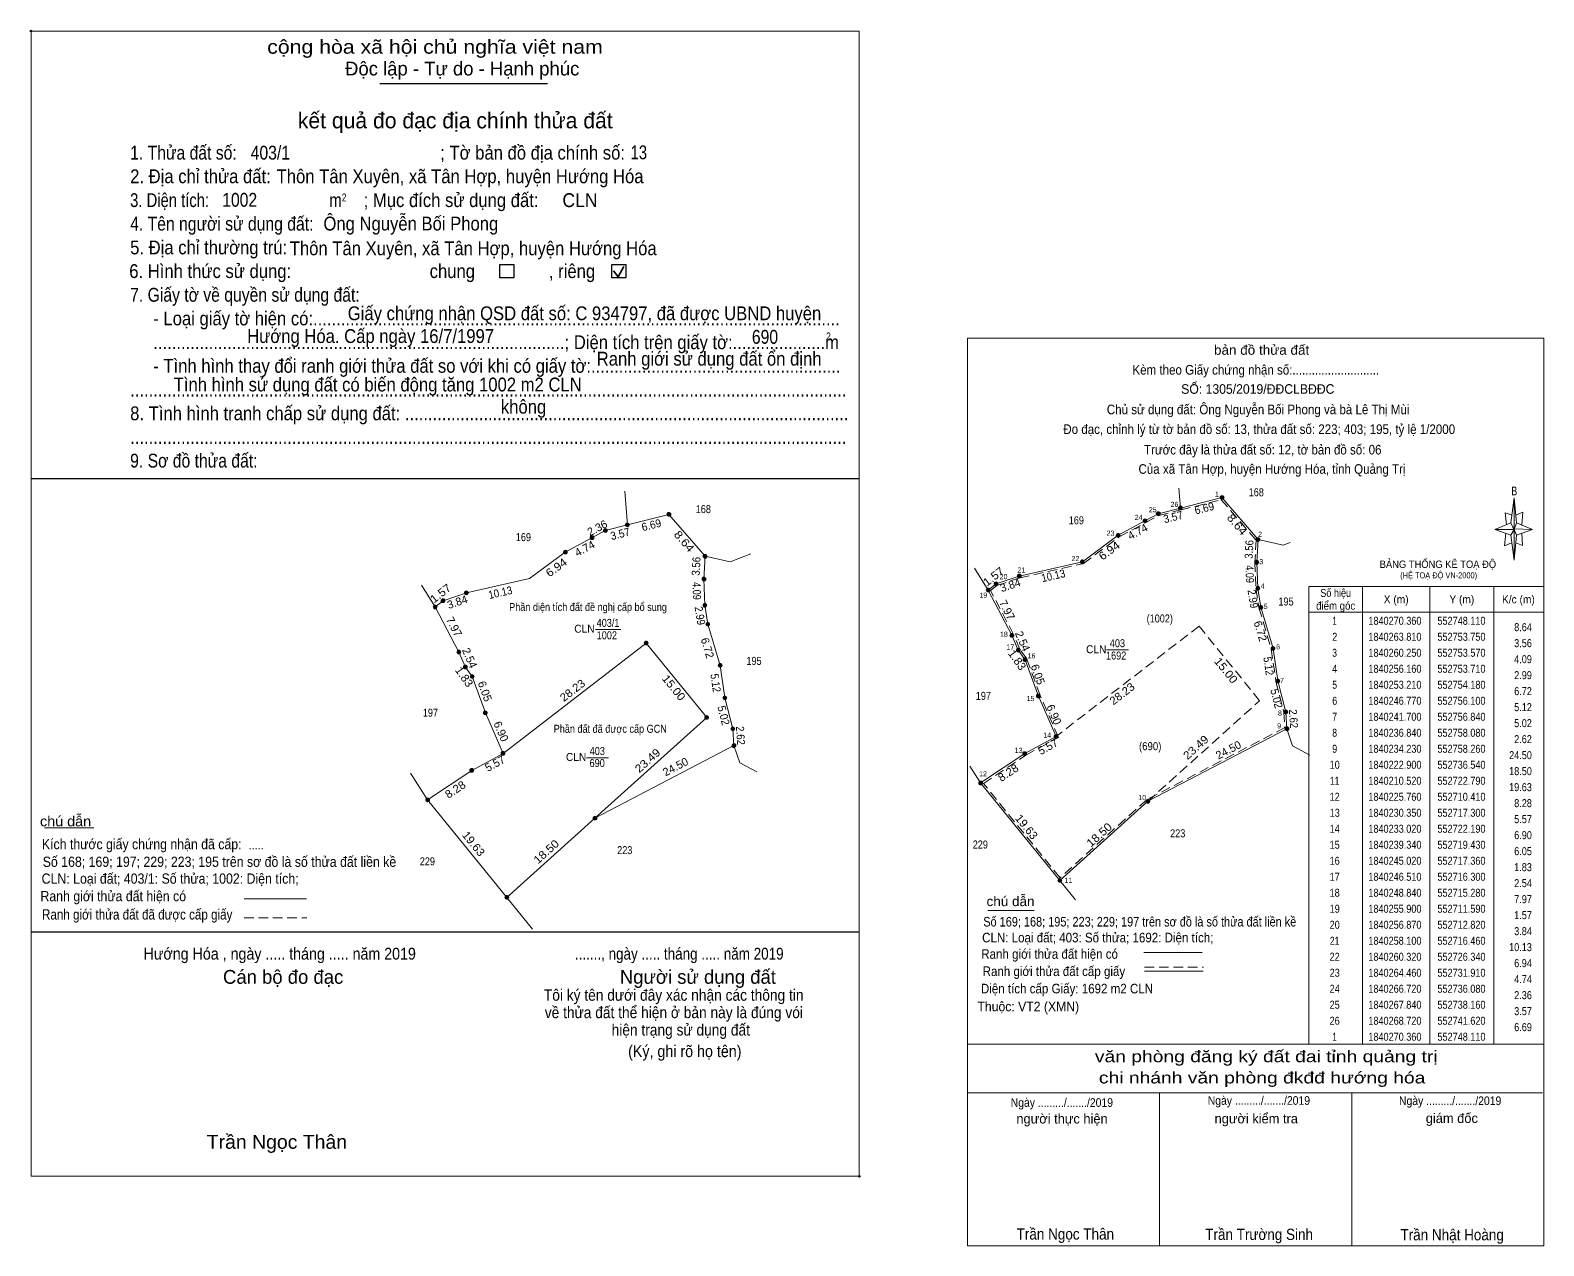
# Model space of a CAD drawing. Header units: metres. Extents: x 536594 to 552954, y 1836182 to 1840810.
# Drawn here: x 552416.1 to 552652.5, y 1840167.5 to 1840357.4 of the extents above; entities that cross this region are included whole.
import ezdxf
from ezdxf.enums import TextEntityAlignment as Align

# ---------------------------------------------------------------- set-up
doc = ezdxf.new("R2010")
doc.units = ezdxf.units.M
doc.header["$LTSCALE"] = 0.5
doc.header["$PDMODE"] = 32
doc.header["$PDSIZE"] = 0.25
doc.linetypes.add('MEDIUM_DASHED', pattern=[4.5, 3, -1.5])
for name, color, linetype, lineweight in [('1', 7, 'Continuous', 13), ('10', 7, 'Continuous', 13), ('17', 7, 'Continuous', 13), ('2', 7, 'Continuous', 25), ('22', 7, 'Continuous', 13), ('32', 7, 'Continuous', 13), ('5', 7, 'Continuous', 13), ('6', 7, 'Continuous', 13), ('63', 7, 'Continuous', 13)]:
    doc.layers.add(name, color=color, linetype=linetype, lineweight=lineweight)

msp = doc.modelspace()

# ---------------------------------------------------------------- hatches: boundary and pattern name
at = {"layer": '22'}
for points in [[(552596.04, 1840282.78, 1), (552595.44, 1840282.78, 1)], [(552602.53, 1840284.42, 1), (552601.93, 1840284.42, 1)], [(552590.5, 1840280.78, 1), (552589.9, 1840280.78, 1)], [(552592.58, 1840281.9, 1), (552591.98, 1840281.9, 1)], [(552586.33, 1840278.52, 1), (552585.73, 1840278.52, 1)], [(552608.17, 1840277.87, 1), (552607.57, 1840277.87, 1)], [(552607.99, 1840274.31, 1), (552607.39, 1840274.31, 1)], [(552567.24, 1840270.93, 1), (552566.64, 1840270.93, 1)], [(552570.88, 1840272.16, 1), (552570.28, 1840272.16, 1)], [(552566.01, 1840269.96, 1), (552565.41, 1840269.96, 1)], [(552608.13, 1840270.22, 1), (552607.53, 1840270.22, 1)], [(552608.6, 1840267.27, 1), (552608, 1840267.27, 1)], [(552569.7, 1840262.9, 1), (552569.1, 1840262.9, 1)], [(552570.72, 1840260.57, 1), (552570.12, 1840260.57, 1)], [(552571.78, 1840259.08, 1), (552571.18, 1840259.08, 1)], [(552610.52, 1840260.83, 1), (552609.92, 1840260.83, 1)], [(552611.26, 1840255.76, 1), (552610.66, 1840255.76, 1)], [(552573.85, 1840253.4, 1), (552573.25, 1840253.4, 1)], [(552612.5, 1840250.9, 1), (552611.9, 1840250.9, 1)], [(552576.61, 1840247.08, 1), (552576.01, 1840247.08, 1)], [(552612.68, 1840248.29, 1), (552612.08, 1840248.29, 1)], [(552571.72, 1840244.41, 1), (552571.12, 1840244.41, 1)], [(552564.83, 1840239.82, 1), (552564.23, 1840239.82, 1)], [(552590.96, 1840236.96, 1), (552590.36, 1840236.96, 1)], [(552577.21, 1840224.58, 1), (552576.61, 1840224.58, 1)]]:
    msp.add_hatch(color=256, dxfattribs=at).paths.add_polyline_path(points)
at = {"layer": '63'}
for points in [[(552509.66, 1840280.15, 1), (552509.06, 1840280.15, 1)], [(552516.15, 1840281.79, 1), (552515.55, 1840281.79, 1)], [(552504.12, 1840278.15, 1), (552503.52, 1840278.15, 1)], [(552506.2, 1840279.27, 1), (552505.6, 1840279.27, 1)], [(552499.95, 1840275.89, 1), (552499.35, 1840275.89, 1)], [(552521.79, 1840275.24, 1), (552521.19, 1840275.24, 1)], [(552580.76, 1840274.38, 1), (552580.16, 1840274.38, 1)], [(552521.61, 1840271.68, 1), (552521.01, 1840271.68, 1)], [(552480.86, 1840268.3, 1), (552480.26, 1840268.3, 1)], [(552484.5, 1840269.53, 1), (552483.9, 1840269.53, 1)], [(552479.63, 1840267.33, 1), (552479.03, 1840267.33, 1)], [(552521.75, 1840267.59, 1), (552521.15, 1840267.59, 1)], [(552522.22, 1840264.64, 1), (552521.62, 1840264.64, 1)], [(552512.58, 1840261.69, 1), (552511.98, 1840261.69, 1)], [(552483.32, 1840260.27, 1), (552482.72, 1840260.27, 1)], [(552484.34, 1840257.94, 1), (552483.74, 1840257.94, 1)], [(552485.4, 1840256.45, 1), (552484.8, 1840256.45, 1)], [(552524.14, 1840258.2, 1), (552523.54, 1840258.2, 1)], [(552524.88, 1840253.13, 1), (552524.28, 1840253.13, 1)], [(552487.47, 1840250.77, 1), (552486.87, 1840250.77, 1)], [(552522.04, 1840250.05, 1), (552521.44, 1840250.05, 1)], [(552526.12, 1840248.27, 1), (552525.52, 1840248.27, 1)], [(552490.23, 1840244.45, 1), (552489.63, 1840244.45, 1)], [(552526.3, 1840245.66, 1), (552525.7, 1840245.66, 1)], [(552485.34, 1840241.78, 1), (552484.74, 1840241.78, 1)], [(552478.45, 1840237.19, 1), (552477.85, 1840237.19, 1)], [(552504.58, 1840234.33, 1), (552503.98, 1840234.33, 1)], [(552490.83, 1840221.95, 1), (552490.23, 1840221.95, 1)]]:
    msp.add_hatch(color=256, dxfattribs=at).paths.add_polyline_path(points)

# ---------------------------------------------------------------- linework, layer by layer
at = {"layer": '1', "linetype": 'MEDIUM_DASHED'}
msp.add_lwpolyline([(552602.12, 1840284.08), (552607.56, 1840277.77), (552607.39, 1840274.31), (552607.53, 1840270.19), (552608.01, 1840267.2), (552609.93, 1840260.77), (552610.67, 1840255.7), (552611.9, 1840250.85), (552612.07, 1840248.47), (552590.49, 1840237.21), (552576.94, 1840225.01), (552564.97, 1840239.75), (552571.58, 1840244.15), (552576.69, 1840246.95), (552573.83, 1840253.51), (552571.75, 1840259.22), (552570.68, 1840260.72), (552569.67, 1840263.03), (552566.09, 1840269.88), (552567.09, 1840270.66), (552570.66, 1840271.87), (552580.59, 1840274.1), (552586.19, 1840278.27), (552590.34, 1840280.52), (552592.39, 1840281.62), (552595.81, 1840282.49)], close=True, dxfattribs=at)
at = {"layer": '1'}
for points in [[(552515.85, 1840281.79), (552521.49, 1840275.24), (552521.31, 1840271.68), (552521.45, 1840267.59), (552521.92, 1840264.64), (552523.84, 1840258.2), (552524.58, 1840253.13), (552525.82, 1840248.27), (552526, 1840245.66), (552504.28, 1840234.33), (552521.74, 1840250.05), (552512.28, 1840261.69), (552489.93, 1840244.45), (552487.17, 1840250.77), (552485.1, 1840256.45), (552484.04, 1840257.94), (552483.02, 1840260.27), (552479.33, 1840267.33), (552480.56, 1840268.3), (552484.2, 1840269.53), (552494.08, 1840271.75), (552499.65, 1840275.89), (552503.82, 1840278.15), (552505.9, 1840279.27), (552509.36, 1840280.15)], [(552512.28, 1840261.69), (552521.74, 1840250.05), (552504.28, 1840234.33), (552490.53, 1840221.95), (552478.15, 1840237.19), (552485.04, 1840241.78), (552489.93, 1840244.45)]]:
    msp.add_lwpolyline(points, close=True, dxfattribs=at)
at = {"layer": '10'}
for p, q in [((552508.93, 1840285.44), (552509.36, 1840280.15)), ((552515.85, 1840281.79), (552509.36, 1840280.15)), ((552515.85, 1840281.79), (552521.49, 1840275.24)), ((552505.9, 1840279.27), (552509.36, 1840280.15)), ((552477.19, 1840270.73), (552479.33, 1840267.33)), ((552512.28, 1840261.69), (552521.74, 1840250.05)), ((552483.02, 1840260.27), (552484.04, 1840257.94)), ((552487.17, 1840250.77), (552489.93, 1840244.45)), ((552526.9, 1840242.98), (552529.6, 1840241.56)), ((552475.45, 1840241.34), (552478.15, 1840237.19)), ((552490.53, 1840221.95), (552504.28, 1840234.33)), ((552490.53, 1840221.95), (552494.55, 1840216.96))]:
    msp.add_line(p, q, dxfattribs=at)
for points in [[(552503.82, 1840278.15), (552499.65, 1840275.89), (552494.08, 1840271.75), (552484.2, 1840269.53)], [(552521.49, 1840275.24), (552525.4, 1840274.35), (552528.64, 1840275.6)], [(552521.49, 1840275.24), (552521.31, 1840271.68), (552521.45, 1840267.59), (552521.92, 1840264.64), (552523.84, 1840258.2), (552524.58, 1840253.13), (552525.82, 1840248.27), (552526, 1840245.66), (552526.9, 1840242.98)], [(552480.56, 1840268.3), (552479.33, 1840267.33), (552483.02, 1840260.27)], [(552485.04, 1840241.78), (552478.15, 1840237.19), (552490.53, 1840221.95)]]:
    msp.add_lwpolyline(points, dxfattribs=at)
at = {"layer": '17'}
for p, q in [((552418.3, 1840232.8), (552426, 1840232.8)), ((552565.66, 1840219.9), (552572.9, 1840219.9))]:
    msp.add_line(p, q, dxfattribs=at)
at = {"layer": '2'}
for p, q in [((552470.7, 1840349.1), (552496.86, 1840349.1)), ((552416.2, 1840287.4), (552545.58, 1840287.4)), ((552545.58, 1840216.5), (552416.2, 1840216.5))]:
    msp.add_line(p, q, dxfattribs=at)
at = {"layer": '2', "lineweight": 35}
for p, q in [((552507.93, 1840318.9), (552508.82, 1840320.5)), ((552507.19, 1840319.86), (552507.93, 1840318.9))]:
    msp.add_line(p, q, dxfattribs=at)
at = {"layer": '2', "lineweight": 13}
msp.add_lwpolyline([(552416.2, 1840357.31), (552545.58, 1840357.31), (552545.58, 1840178.36), (552416.2, 1840178.36)], close=True, dxfattribs=at)
at = {"layer": '2'}
for points in [[(552489.42, 1840320.81), (552491.64, 1840320.81), (552491.64, 1840318.74), (552489.42, 1840318.74)], [(552506.9, 1840320.81), (552509.12, 1840320.81), (552509.12, 1840318.74), (552506.9, 1840318.74)]]:
    msp.add_lwpolyline(points, close=True, dxfattribs=at)
for p in [(552416.2, 1840357.31), (552545.58, 1840178.36)]:
    msp.add_point(p, dxfattribs=at)
at = {"layer": '22'}
for p, q in [((552595.49, 1840285.87), (552595.74, 1840282.78)), ((552592.28, 1840281.9), (552595.74, 1840282.78)), ((552602.23, 1840284.42), (552595.74, 1840282.78)), ((552602.23, 1840284.42), (552607.87, 1840277.87)), ((552590.2, 1840280.78), (552592.28, 1840281.9)), ((552563.57, 1840273.36), (552565.71, 1840269.96)), ((552566.94, 1840270.93), (552570.58, 1840272.16)), ((552569.4, 1840262.9), (552570.42, 1840260.57)), ((552584.21, 1840260.6), (552587.63, 1840260.6)), ((552573.55, 1840253.4), (552576.31, 1840247.08)), ((552612.38, 1840248.29), (552590.66, 1840236.96)), ((552571.42, 1840244.41), (552576.31, 1840247.08)), ((552613.28, 1840245.61), (552615.98, 1840244.19)), ((552562.84, 1840242.42), (552564.53, 1840239.82)), ((552576.91, 1840224.58), (552590.66, 1840236.96)), ((552576.91, 1840224.58), (552579.35, 1840221.55))]:
    msp.add_line(p, q, dxfattribs=at)
at = {"layer": '22', "linetype": 'MEDIUM_DASHED'}
for p, q in [((552598.66, 1840264.32), (552576.31, 1840247.08)), ((552598.66, 1840264.32), (552608.12, 1840252.68)), ((552590.66, 1840236.96), (552608.12, 1840252.68))]:
    msp.add_line(p, q, dxfattribs=at)
at = {"layer": '22'}
for points in [[(552590.2, 1840280.78), (552586.03, 1840278.52), (552580.46, 1840274.38), (552570.58, 1840272.16)], [(552607.87, 1840277.87), (552607.69, 1840274.31), (552607.83, 1840270.22), (552608.3, 1840267.27), (552610.22, 1840260.83), (552610.96, 1840255.76), (552612.2, 1840250.9), (552612.38, 1840248.29), (552613.28, 1840245.61)], [(552607.87, 1840277.87), (552611.78, 1840276.98), (552612.88, 1840277.4)], [(552566.94, 1840270.93), (552565.71, 1840269.96), (552569.4, 1840262.9)], [(552570.42, 1840260.57), (552571.48, 1840259.08), (552573.55, 1840253.4)], [(552571.42, 1840244.41), (552564.53, 1840239.82), (552576.91, 1840224.58)]]:
    msp.add_lwpolyline(points, dxfattribs=at)
for centre in [(552595.74, 1840282.78), (552602.23, 1840284.42), (552590.2, 1840280.78), (552592.28, 1840281.9), (552586.03, 1840278.52), (552607.87, 1840277.87), (552607.69, 1840274.31), (552566.94, 1840270.93), (552570.58, 1840272.16), (552565.71, 1840269.96), (552607.83, 1840270.22), (552608.3, 1840267.27), (552569.4, 1840262.9), (552570.42, 1840260.57), (552571.48, 1840259.08), (552610.22, 1840260.83), (552610.96, 1840255.76), (552573.55, 1840253.4), (552612.2, 1840250.9), (552576.31, 1840247.08), (552612.38, 1840248.29), (552571.42, 1840244.41), (552564.53, 1840239.82), (552590.66, 1840236.96), (552576.91, 1840224.58)]:
    msp.add_circle(centre, 0.3, dxfattribs=at)
at = {"layer": '32'}
for p, q in [((552512.28, 1840261.69), (552489.93, 1840244.45)), ((552504.28, 1840234.33), (552521.74, 1840250.05))]:
    msp.add_line(p, q, dxfattribs=at)
at = {"layer": '5'}
for p, q in [((552647.36, 1840280.45), (552647.86, 1840284.35)), ((552648.26, 1840280.45), (552650.76, 1840279.45)), ((552647.36, 1840278.55), (552644.86, 1840279.45)), ((552648.26, 1840278.55), (552647.86, 1840274.65)), ((552649.06, 1840278.85), (552649.16, 1840276.95)), ((552649.16, 1840276.95), (552648.16, 1840277.35)), ((552562.5, 1840199.01), (552652.5, 1840199.01)), ((552562.5, 1840191.41), (552652.3, 1840191.41)), ((552562.5, 1840191.41), (552652.3, 1840191.41)), ((552562.5, 1840191.41), (552652.3, 1840191.41)), ((552592.5, 1840167.51), (552592.5, 1840191.41)), ((552622.5, 1840167.51), (552622.5, 1840191.41))]:
    msp.add_line(p, q, dxfattribs=at)
for points in [[(552562.5, 1840309.31), (552652.5, 1840309.31), (552652.5, 1840167.51), (552562.5, 1840167.51)], [(552647.86, 1840284.35), (552648.26, 1840280.45), (552647.86, 1840279.45)], [(552647.86, 1840279.45), (552644.86, 1840279.45), (552647.36, 1840280.45), (552648.26, 1840278.55), (552650.76, 1840279.45), (552647.86, 1840279.55)], [(552647.86, 1840279.45), (552647.86, 1840274.65), (552647.36, 1840278.55)]]:
    msp.add_lwpolyline(points, close=True, dxfattribs=at)
for points in [[(552647.86, 1840279.45), (552647.36, 1840280.45), (552644.86, 1840279.45)], [(552647.56, 1840281.65), (552646.46, 1840282.05), (552646.66, 1840280.15)], [(552648.16, 1840281.65), (552649.26, 1840282.15), (552649.06, 1840280.15)], [(552646.56, 1840278.85), (552646.36, 1840276.85), (552647.46, 1840277.35)], [(552647.86, 1840279.45), (552648.26, 1840278.55), (552650.76, 1840279.45)], [(552652.5, 1840167.51), (552562.5, 1840167.51), (552562.5, 1840191.41)]]:
    msp.add_lwpolyline(points, dxfattribs=at)
at = {"layer": '6'}
for p, q in [((552449.48, 1840221.72), (552459.24, 1840221.72)), ((552590.01, 1840213.33), (552599.15, 1840213.33)), ((552590.15, 1840210.41), (552599.29, 1840210.41))]:
    msp.add_line(p, q, dxfattribs=at)
at = {"layer": '6', "linetype": 'MEDIUM_DASHED'}
for p, q in [((552449.48, 1840218.74), (552459.28, 1840218.74)), ((552590.15, 1840211.03), (552599.35, 1840211.03))]:
    msp.add_line(p, q, dxfattribs=at)
at = {"layer": '63'}
for p, q in [((552503.82, 1840278.15), (552505.9, 1840279.27)), ((552480.56, 1840268.3), (552484.2, 1840269.53)), ((552624.2, 1840270.51), (552624.2, 1840199.01)), ((552634.7, 1840270.51), (552634.7, 1840199.01)), ((552644.7, 1840270.51), (552644.7, 1840199.01)), ((552615.8, 1840266.51), (552652.5, 1840266.51)), ((552504.35, 1840263.78), (552508.33, 1840263.78)), ((552526, 1840245.66), (552504.28, 1840234.33)), ((552485.04, 1840241.78), (552489.93, 1840244.45)), ((552502.96, 1840243.76), (552506.38, 1840243.76))]:
    msp.add_line(p, q, dxfattribs=at)
msp.add_lwpolyline([(552615.8, 1840270.51), (552652.5, 1840270.51), (552652.5, 1840199.01), (552615.8, 1840199.01)], close=True, dxfattribs=at)
msp.add_lwpolyline([(552484.04, 1840257.94), (552485.1, 1840256.45), (552487.17, 1840250.77)], dxfattribs=at)
for centre in [(552509.36, 1840280.15), (552515.85, 1840281.79), (552503.82, 1840278.15), (552505.9, 1840279.27), (552499.65, 1840275.89), (552521.49, 1840275.24), (552521.31, 1840271.68), (552480.56, 1840268.3), (552484.2, 1840269.53), (552479.33, 1840267.33), (552521.45, 1840267.59), (552521.92, 1840264.64), (552512.28, 1840261.69), (552483.02, 1840260.27), (552484.04, 1840257.94), (552485.1, 1840256.45), (552523.84, 1840258.2), (552524.58, 1840253.13), (552487.17, 1840250.77), (552521.74, 1840250.05), (552525.82, 1840248.27), (552489.93, 1840244.45), (552526, 1840245.66), (552485.04, 1840241.78), (552478.15, 1840237.19), (552504.28, 1840234.33), (552490.53, 1840221.95)]:
    msp.add_circle(centre, 0.3, dxfattribs=at)
at = {"layer": '63', "linetype": 'MEDIUM_DASHED'}
msp.add_circle((552580.46, 1840274.38), 0.3, dxfattribs=at)

# ---------------------------------------------------------------- texts
at = {"layer": '1'}
for s, height, width, p in [('BẢNG THỐNG KÊ TOẠ ĐỘ ', 1.15, 0.95, (552626.88, 1840273.42)), ('(HỆ TOẠ ĐỘ VN-2000)', 0.93, 0.9, (552630.08, 1840271.8))]:
    msp.add_text(s, height=height, dxfattribs=dict(at, width=width)).set_placement(p)
for s, width, p in [('CLN', 0.95, (552502.645, 1840263.3)), ('403/1', 0.85, (552506.33, 1840264.21)), ('1002', 0.85, (552506.145, 1840262.27)), ('403', 0.85, (552504.655, 1840244.19)), ('CLN', 0.95, (552501.345, 1840243.25)), ('690', 0.85, (552504.64, 1840242.31))]:
    msp.add_text(s, height=1.25, dxfattribs=dict(at, width=width)).set_placement(p, align=Align.CENTER)
at = {"layer": '2'}
for s, height, width, p in [('cộng hòa xã hội chủ nghĩa việt nam', 2.159, 1.15, (552453.09, 1840353.77)), ('1. Thửa đất số:', 2.159, 0.85, (552431.68, 1840337.23)), ('403/1', 2.16, 0.85, (552450.51, 1840337.23)), ('; Tờ bản đồ địa chính số:', 2.159, 0.9, (552480.12, 1840337.23)), ('13', 2.16, 0.8, (552509.86, 1840337.28)), ('2. Địa chỉ thửa đất:', 2.159, 0.9, (552431.68, 1840333.54)), ('Thôn Tân Xuyên, xã Tân Hợp, huyện Hướng Hóa', 2.16, 0.9, (552454.56, 1840333.54)), ('; Mục đích sử dụng đất:', 2.159, 0.9, (552468.16, 1840329.81)), ('3. Diện tích:', 2.159, 0.8, (552431.68, 1840329.81)), ('1002', 2.16, 0.85, (552446.06, 1840329.86)), ('m', 2.159, 0.8, (552462.8, 1840329.81)), ('2', 1.234, 0.8, (552464.74, 1840330.69)), (' CLN', 2.162, 0.95, (552498.44, 1840329.81)), ('4. Tên người sử dụng đất:', 2.159, 0.85, (552431.68, 1840326.13)), ('Ông Nguyễn Bối Phong', 2.16, 0.9, (552461.87, 1840326.15)), ('5. Địa chỉ thường trú:', 2.159, 0.9, (552431.68, 1840322.42)), ('Thôn Tân Xuyên, xã Tân Hợp, huyện Hướng Hóa', 2.16, 0.9, (552456.61, 1840322.29)), ('6. Hình thức sử dụng:', 2.159, 0.9, (552431.54, 1840318.72)), ('chung                , riêng', 2.159, 0.9, (552478.47, 1840318.72)), ('7. Giấy tờ về quyền sử dụng đất:', 2.159, 0.85, (552431.68, 1840315.02)), ('     - Loại giấy tờ hiện có:..................................................................................................................', 2.159, 0.9, (552431.68, 1840311.33)), ('Giấy chứng nhận QSD đất số: C 934797, đã được UBND huyện', 2.16, 0.9, (552465.67, 1840312.13)), ('Hướng Hóa. Cấp ngày 16/7/1997', 2.16, 0.9, (552449.96, 1840308.57)), ('     .........................................................................................; Diện tích trên giấy tờ:....................m', 2.159, 0.9, (552431.68, 1840307.61)), ('690', 2.16, 0.85, (552528.8, 1840308.45)), ('2', 1.234, 0.8, (552540.4, 1840308.98)), ('     - Tình hình thay đổi ranh giới thửa đất so với khi có giấy tờ:......................................................', 2.159, 0.9, (552431.68, 1840303.92)), ('Ranh giới sử dụng đất ổn định', 2.162, 0.9, (552504.56, 1840305.03)), ('Tình hình sử dụng đất có biến động tăng 1002 m2 CLN', 2.16, 0.9, (552438.48, 1840301)), ('...........................................................................................................................................................', 2.159, 0.9, (552431.68, 1840300.2)), ('không', 2.16, 0.9, (552489.59, 1840297.53)), ('8. Tình hình tranh chấp sử dụng đất: ................................................................................................', 2.159, 0.9, (552431.68, 1840296.5)), ('...........................................................................................................................................................', 2.159, 0.9, (552431.68, 1840292.81)), ('9. Sơ đồ thửa đất:', 2.159, 0.85, (552431.68, 1840289.11)), ('Hướng Hóa , ngày ..... tháng ..... năm 2019', 1.849, 0.9, (552433.78, 1840212.22)), ('......., ngày ..... tháng ..... năm 2019', 1.849, 0.85, (552501.16, 1840212.22)), ('(Ký, ghi rõ họ tên)', 1.851, 0.9, (552509.47, 1840196.98)), ('Trần Ngọc Thân', 2.161, 1.05, (552443.64, 1840182.66))]:
    msp.add_text(s, height=height, dxfattribs=dict(at, width=width)).set_placement(p)
for s, height, p in [('Độc lập - Tự do - Hạnh phúc', 2.159, (552465.25, 1840350.37)), ('Cán bộ đo đạc', 2.16, (552446.18, 1840208.44)), ('Người sử dụng đất', 2.159, (552508.18, 1840208.44))]:
    msp.add_text(s, height=height, dxfattribs=at).set_placement(p)
for s, height, p in [('kết quả đo đạc địa chính thửa đất', 2.468, (552482.465, 1840342.11)), ('.', 0.617, (552545.5536, 1840178.02))]:
    msp.add_text(s, height=height, dxfattribs=at).set_placement(p, align=Align.CENTER)
for s, height, width, p in [('.....', 1.331, 0.95, (552451.37, 1840229.44)), ('Tôi ký tên dưới đây xác nhận các thông tin', 1.784, 0.9, (552516.59, 1840205.79)), ('về thửa đất thể hiện ở bản này là đúng vói', 1.784, 0.9, (552516.615, 1840203.07)), ('hiện trạng sử dụng đất', 1.784, 0.9, (552517.695, 1840200.35))]:
    msp.add_text(s, height=height, dxfattribs=dict(at, width=width)).set_placement(p, align=Align.CENTER)
at = {"layer": '22'}
for s, width, p in [('168', 0.85, (552607.595, 1840284.62)), ('169', 0.85, (552579.49, 1840280.24)), ('195', 0.85, (552612.245, 1840267.55)), ('(1002)', 0.85, (552592.52, 1840264.9)), ('CLN', 0.95, (552582.595, 1840260.09)), ('403', 0.85, (552585.905, 1840261.03)), ('1692', 0.85, (552585.705, 1840259.11)), ('197', 0.85, (552564.965, 1840252.81)), ('(690)', 0.9, (552591.025, 1840244.94)), ('229', 0.85, (552564.49, 1840229.58)), ('223', 0.85, (552595.325, 1840231.33))]:
    msp.add_text(s, height=1.25, dxfattribs=dict(at, width=width)).set_placement(p, align=Align.CENTER)
for s, rotation, width, p in [('6.69', 14.182, 0.95, (552599.6319, 1840282.1495)), ('3.57', 14.27, 0.95, (552594.7609, 1840280.7692)), ('8.64', 310.731, 1.15, (552604.1277, 1840279.7978)), ('6.94', 36.622, 1.1, (552585.0072, 1840275.6128)), ('3.56', 87.105, 0.9, (552607.0925, 1840276.2834)), ('1.57', 38.26, 1.1, (552566.933, 1840271.5816)), ('10.13', 12.664, 0.9, (552576.018, 1840271.602)), ('4.09', 271.96, 0.85, (552605.9484, 1840272.4364)), ('2.99', 279.052, 0.9, (552606.4553, 1840268.4933)), ('1.83', 305.428, 1.05, (552569.7313, 1840258.6722)), ('5.12', 278.304, 0.9, (552608.906, 1840257.9903)), ('5.02', 284.313, 0.95, (552610.1654, 1840252.8495)), ('2.62', 273.945, 0.9, (552612.7891, 1840249.813)), ('8.28', 33.671, 1.05, (552569.1935, 1840240.9049)), ('19.63', 309.088, 1.05, (552571.2227, 1840232.5641)), ('18.50', 41.999, 1.1, (552583.4769, 1840231.2508))]:
    msp.add_text(s, height=1.25, rotation=rotation, dxfattribs=dict(at, width=width)).set_placement(p, align=Align.CENTER)
for s, rotation, p in [('4.74', 28.456, (552589.3622, 1840278.5404)), ('3.84', 18.671, (552569.365, 1840270.1387)), ('7.97', 297.594, (552568.1095, 1840266.5595)), ('6.72', 286.601, (552607.6436, 1840263.3686)), ('2.54', 293.642, (552570.5139, 1840261.7306)), ('6.05', 290.024, (552572.8907, 1840256.569)), ('6.90', 293.591, (552575.4325, 1840250.2601)), ('5.57', 28.635, (552575.3505, 1840244.9348)), ('24.50', 27.548, (552603.5359, 1840244.429))]:
    msp.add_text(s, height=1.25, rotation=rotation, dxfattribs=at).set_placement(p, align=Align.CENTER)
at = {"layer": '5'}
for s, height, width, p in [('bản đồ thửa đất', 1.5, 1.05, (552608.43, 1840306.73)), ('Kèm theo Giấy chứng nhận số:...........................', 1.5, 0.9, (552607.52, 1840303.63)), ('SỐ: 1305/2019/ĐĐCLBĐĐC', 1.5, 0.95, (552607.835, 1840300.63)), ('Chủ sử dụng đất: Ông Nguyễn Bối Phong và bà Lê Thị Mùi', 1.5, 0.9, (552607.885, 1840297.43)), ('Đo đạc, chỉnh lý từ tờ bản đồ số: 13, thửa đất số: 223; 403; 195, tỷ lệ 1/2000 ', 1.5, 0.9, (552608.305, 1840294.35)), ('Trước đây là thửa đất số: 12, tờ bản đồ số: 06', 1.5, 0.9, (552608.605, 1840291.15)), ('Của xã Tân Hợp, huyện Hướng Hóa, tỉnh Quảng Trị', 1.5, 0.9, (552610.05, 1840288.13)), ('B', 1.378, 0.75, (552647.895, 1840284.75)), ('văn phòng đăng ký đất đai tỉnh quảng trị', 1.8, 1.25, (552609.15, 1840196.19)), ('chi nhánh văn phòng đkđđ hướng hóa', 1.8, 1.25, (552608.51, 1840192.87)), ('Ngày ........./......./2019', 1.35, 0.9, (552577.225, 1840189.21)), ('Ngày ........./......./2019', 1.35, 0.9, (552608.005, 1840189.53)), ('Ngày ........./......./2019', 1.35, 0.9, (552637.885, 1840189.49)), ('Trần Ngọc Thân', 1.75, 0.9, (552577.77, 1840168.47)), ('Trần Trường Sinh', 1.75, 0.9, (552608.04, 1840168.41)), ('Trần Nhật Hoàng', 1.75, 0.9, (552638.195, 1840168.35))]:
    msp.add_text(s, height=height, dxfattribs=dict(at, width=width)).set_placement(p, align=Align.CENTER)
for s, p in [('người thực hiện', (552577.25, 1840186.61)), ('người kiểm tra', (552607.595, 1840186.63)), ('giám đốc', (552638.145, 1840186.69))]:
    msp.add_text(s, height=1.5, dxfattribs=at).set_placement(p, align=Align.CENTER)
at = {"layer": '6'}
for s, height, width, p in [('chú dẫn', 1.597, 1.05, (552417.6, 1840233.04)), ('Kích thước giấy chứng nhận đã cấp:', 1.597, 0.9, (552417.89, 1840229.47)), ('Số 168; 169; 197; 229; 223; 195 trên sơ đồ là số thửa đất liền kề', 1.6, 0.9, (552418.02, 1840226.71)), ('CLN: Loại đất; 403/1: Số thửa; 1002: Diện tích;', 1.6, 0.9, (552417.85, 1840224.08)), ('Ranh giới thửa đất hiện có ', 1.597, 0.9, (552417.67, 1840221.34)), ('chú dẫn', 1.5, 1.05, (552565.46, 1840220.58)), ('Ranh giới thửa đất đã được cấp giấy', 1.597, 0.85, (552417.91, 1840218.48)), ('Số 169; 168; 195; 223; 229; 197 trên sơ đồ là số thửa đất liền kề', 1.5, 0.85, (552564.95, 1840217.39)), ('CLN: Loại đất; 403: Số thửa; 1692: Diện tích;', 1.5, 0.9, (552564.77, 1840214.91)), ('Ranh giới thửa đất hiện có ', 1.5, 0.9, (552564.63, 1840212.35)), ('Ranh giới thửa đất cấp giấy', 1.5, 0.9, (552564.85, 1840209.65)), ('Diện tích cấp Giấy: 1692 m2 CLN', 1.5, 0.9, (552564.58, 1840206.94)), ('Thuộc: VT2 (XMN)', 1.5, 0.95, (552564.04, 1840204.14))]:
    msp.add_text(s, height=height, dxfattribs=dict(at, width=width)).set_placement(p)
at = {"layer": '63'}
for s, height, width, p in [(' 1', 0.8, 0.9, (552601.75, 1840284.56)), (' 25', 0.8, 0.95, (552592.03, 1840282.11)), (' 26', 0.8, 0.95, (552595.43, 1840282.95)), (' 24', 0.8, 0.95, (552589.83, 1840280.92)), (' 23', 0.8, 0.95, (552585.44, 1840278.45)), (' 2', 0.8, 0.9, (552608.49, 1840278.28)), (' 21', 0.8, 0.9, (552571.5, 1840272.69)), (' 22', 0.8, 0.95, (552579.96, 1840274.48)), (' 3', 0.8, 0.95, (552608.69, 1840274.01)), (' 20', 0.8, 0.95, (552568.73, 1840271.66)), (' 4', 0.8, 0.95, (552608.9, 1840270.19)), (' 19', 0.8, 0.95, (552565.57, 1840268.77)), (' 5', 0.8, 0.9, (552609.36, 1840267.02)), ('8.64', 1.25, 0.85, (552650.65, 1840263.54)), (' 18', 0.8, 0.95, (552568.79, 1840262.66)), (' 17', 0.8, 0.95, (552569.79, 1840260.66)), (' 6', 0.8, 0.9, (552611.31, 1840260.69)), ('3.56', 1.25, 0.85, (552650.65, 1840261.04)), (' 16', 0.8, 0.95, (552573.1, 1840259.29)), ('4.09', 1.25, 0.85, (552650.65, 1840258.54)), ('2.99', 1.25, 0.85, (552650.65, 1840256.04)), (' 7', 0.8, 0.9, (552611.92, 1840255.44)), ('6.72', 1.25, 0.85, (552650.65, 1840253.54)), (' 15', 0.8, 0.95, (552572.95, 1840252.62)), ('5.12', 1.25, 0.85, (552650.65, 1840251.04)), (' 8', 0.8, 0.95, (552611.6, 1840250.33)), ('5.02', 1.25, 0.85, (552650.65, 1840248.54)), (' 14', 0.8, 0.95, (552575.56, 1840246.9)), (' 9', 0.8, 0.9, (552611.47, 1840248.35)), ('2.62', 1.25, 0.85, (552650.65, 1840246.04)), (' 13', 0.8, 0.95, (552571.08, 1840244.52)), ('24.50', 1.25, 0.85, (552650.65, 1840243.54)), (' 12', 0.8, 0.95, (552565.52, 1840240.85)), ('18.50', 1.25, 0.85, (552650.65, 1840241.04)), (' 10', 0.8, 0.95, (552590.39, 1840237.14)), ('19.63', 1.25, 0.85, (552650.65, 1840238.54)), ('8.28', 1.25, 0.85, (552650.65, 1840236.04)), ('5.57', 1.25, 0.85, (552650.65, 1840233.54)), ('6.90', 1.25, 0.85, (552650.65, 1840231.04)), ('6.05', 1.25, 0.85, (552650.65, 1840228.54)), ('1.83', 1.25, 0.85, (552650.65, 1840226.04)), (' 11', 0.8, 0.9, (552578.86, 1840224.21)), ('2.54', 1.25, 0.85, (552650.65, 1840223.54)), ('7.97', 1.25, 0.85, (552650.65, 1840221.04)), ('1.57', 1.25, 0.85, (552650.65, 1840218.54)), ('3.84', 1.25, 0.85, (552650.65, 1840216.04)), ('10.13', 1.25, 0.85, (552650.65, 1840213.54)), ('6.94', 1.25, 0.85, (552650.65, 1840211.04)), ('4.74', 1.25, 0.85, (552650.65, 1840208.54)), ('2.36', 1.25, 0.85, (552650.65, 1840206.04)), ('3.57', 1.25, 0.85, (552650.65, 1840203.54)), ('6.69', 1.25, 0.85, (552650.65, 1840201.04))]:
    msp.add_text(s, height=height, dxfattribs=dict(at, width=width)).set_placement(p, align=Align.RIGHT)
for s, width, p in [('168', 0.85, (552521.215, 1840281.99)), ('169', 0.85, (552493.11, 1840277.61)), ('Số hiệu', 0.85, (552620, 1840268.89)), ('X (m)', 0.95, (552629.45, 1840267.89)), ('Y (m)', 0.95, (552639.705, 1840267.89)), ('K/c (m)', 0.95, (552648.545, 1840267.89)), ('Phần diện tích đất đề nghị cấp bổ sung', 0.85, (552503.205, 1840266.69)), ('điểm góc', 0.9, (552620, 1840266.89)), (' 1', 0.75, (552619.65, 1840264.54)), ('1840270.360', 0.85, (552629.25, 1840264.54)), ('552748.110', 0.85, (552639.65, 1840264.54)), (' 2', 0.85, (552619.655, 1840262.04)), ('1840263.810', 0.85, (552629.25, 1840262.04)), ('552753.750', 0.85, (552639.65, 1840262.04)), ('195', 0.85, (552529.135, 1840258.27)), (' 3', 0.8, (552619.645, 1840259.54)), ('1840260.250', 0.85, (552629.25, 1840259.54)), ('552753.570', 0.85, (552639.65, 1840259.54)), (' 4', 0.85, (552619.65, 1840257.04)), ('1840256.160', 0.85, (552629.25, 1840257.04)), ('552753.710', 0.85, (552639.65, 1840257.04)), (' 5', 0.8, (552619.655, 1840254.54)), ('1840253.210', 0.85, (552629.25, 1840254.54)), ('552754.180', 0.85, (552639.65, 1840254.54)), (' 6', 0.85, (552619.655, 1840252.04)), ('1840246.770', 0.85, (552629.25, 1840252.04)), ('552756.100', 0.85, (552639.65, 1840252.04)), ('197', 0.85, (552478.585, 1840250.18)), (' 7', 0.8, (552619.655, 1840249.54)), ('1840241.700', 0.85, (552629.25, 1840249.54)), ('552756.840', 0.85, (552639.65, 1840249.54)), ('Phần đất đã được cấp GCN', 0.85, (552506.68, 1840247.66)), (' 8', 0.8, (552619.655, 1840247.04)), ('1840236.840', 0.85, (552629.25, 1840247.04)), ('552758.080', 0.85, (552639.65, 1840247.04)), (' 9', 0.85, (552619.65, 1840244.54)), ('1840234.230', 0.85, (552629.25, 1840244.54)), ('552758.260', 0.85, (552639.65, 1840244.54)), (' 10', 0.85, (552619.65, 1840242.04)), ('1840222.900', 0.85, (552629.25, 1840242.04)), ('552736.540', 0.85, (552639.65, 1840242.04)), (' 11', 0.8, (552619.65, 1840239.54)), ('1840210.520', 0.85, (552629.25, 1840239.54)), ('552722.790', 0.85, (552639.65, 1840239.54)), (' 12', 0.85, (552619.645, 1840237.04)), ('1840225.760', 0.85, (552629.25, 1840237.04)), ('552710.410', 0.85, (552639.65, 1840237.04)), (' 13', 0.85, (552619.655, 1840234.54)), ('1840230.350', 0.85, (552629.25, 1840234.54)), ('552717.300', 0.85, (552639.65, 1840234.54)), (' 14', 0.85, (552619.65, 1840232.04)), ('1840233.020', 0.85, (552629.25, 1840232.04)), ('552722.190', 0.85, (552639.65, 1840232.04)), (' 15', 0.85, (552619.645, 1840229.54)), ('1840239.340', 0.85, (552629.25, 1840229.54)), ('552719.430', 0.85, (552639.65, 1840229.54)), ('229', 0.85, (552478.11, 1840226.95)), ('223', 0.85, (552508.945, 1840228.7)), (' 16', 0.85, (552619.645, 1840227.04)), ('1840245.020', 0.85, (552629.25, 1840227.04)), ('552717.360', 0.85, (552639.65, 1840227.04)), (' 17', 0.85, (552619.645, 1840224.54)), ('1840246.510', 0.85, (552629.25, 1840224.54)), ('552716.300', 0.85, (552639.65, 1840224.54)), (' 18', 0.85, (552619.645, 1840222.04)), ('1840248.840', 0.85, (552629.25, 1840222.04)), ('552715.280', 0.85, (552639.65, 1840222.04)), (' 19', 0.85, (552619.65, 1840219.54)), ('1840255.900', 0.85, (552629.25, 1840219.54)), ('552711.590', 0.85, (552639.65, 1840219.54)), (' 20', 0.85, (552619.65, 1840217.04)), ('1840256.870', 0.85, (552629.25, 1840217.04)), ('552712.820', 0.85, (552639.65, 1840217.04)), (' 21', 0.8, (552619.65, 1840214.54)), ('1840258.100', 0.85, (552629.25, 1840214.54)), ('552716.460', 0.85, (552639.65, 1840214.54)), (' 22', 0.85, (552619.645, 1840212.04)), ('1840260.320', 0.85, (552629.25, 1840212.04)), ('552726.340', 0.85, (552639.65, 1840212.04)), (' 23', 0.85, (552619.655, 1840209.54)), ('1840264.460', 0.85, (552629.25, 1840209.54)), ('552731.910', 0.85, (552639.65, 1840209.54)), (' 24', 0.85, (552619.65, 1840207.04)), ('1840266.720', 0.85, (552629.25, 1840207.04)), ('552736.080', 0.85, (552639.65, 1840207.04)), (' 25', 0.85, (552619.645, 1840204.54)), ('1840267.840', 0.85, (552629.25, 1840204.54)), ('552738.160', 0.85, (552639.65, 1840204.54)), (' 26', 0.85, (552619.645, 1840202.04)), ('1840268.720', 0.85, (552629.25, 1840202.04)), ('552741.620', 0.85, (552639.65, 1840202.04)), (' 1', 0.75, (552619.65, 1840199.54)), ('1840270.360', 0.85, (552629.25, 1840199.54)), ('552748.110', 0.85, (552639.65, 1840199.54))]:
    msp.add_text(s, height=1.25, dxfattribs=dict(at, width=width)).set_placement(p, align=Align.CENTER)
for s, rotation, p in [('2.36', 28.301, (552504.9487, 1840279.1231)), ('4.74', 28.456, (552502.9822, 1840275.9104)), ('3.84', 18.671, (552482.9849, 1840267.5087)), ('7.97', 297.594, (552481.7295, 1840263.9295)), ('6.72', 286.601, (552521.2636, 1840260.7386)), ('2.54', 293.642, (552484.1339, 1840259.1006)), ('6.05', 290.024, (552486.5107, 1840253.939)), ('6.90', 293.591, (552489.0525, 1840247.6301)), ('5.57', 28.635, (552488.9705, 1840242.3048)), ('24.50', 27.548, (552517.1559, 1840241.799))]:
    msp.add_text(s, height=1.25, rotation=rotation, dxfattribs=at).set_placement(p, align=Align.CENTER)
for s, rotation, width, p in [('6.69', 14.182, 0.95, (552513.2519, 1840279.5195)), ('3.57', 14.27, 0.95, (552508.3809, 1840278.1392)), ('8.64', 310.731, 1.15, (552517.7477, 1840277.1678)), ('6.94', 36.622, 1.1, (552498.6272, 1840272.9828)), ('3.56', 87.105, 0.9, (552520.7125, 1840273.6534)), ('1.57', 38.26, 1.1, (552480.553, 1840268.9516)), ('4.09', 271.96, 0.85, (552519.5684, 1840269.8064)), ('10.13', 12.664, 0.9, (552489.638, 1840268.972)), ('2.99', 279.052, 0.9, (552520.0753, 1840265.8633)), ('15.00', 309.101, 1.1, (552602.3776, 1840257.0142)), ('1.83', 305.428, 1.05, (552483.3513, 1840256.0423)), ('15.00', 309.101, 1.1, (552516.1176, 1840254.3142)), ('5.12', 278.304, 0.9, (552522.526, 1840255.3603)), ('28.23', 37.645, 1.05, (552501.1633, 1840253.7933)), ('28.23', 37.645, 1.05, (552587.0133, 1840253.2733)), ('5.02', 284.313, 0.95, (552523.7854, 1840250.2195)), ('2.62', 273.945, 0.9, (552526.4091, 1840247.183)), ('23.49', 41.998, 1.1, (552598.5718, 1840244.9262)), ('23.49', 41.998, 1.1, (552512.9318, 1840242.8562)), ('8.28', 33.671, 1.05, (552482.8135, 1840238.2749)), ('19.63', 309.088, 1.05, (552484.8427, 1840229.9341)), ('18.50', 41.999, 1.1, (552497.0969, 1840228.6208))]:
    msp.add_text(s, height=1.25, rotation=rotation, dxfattribs=dict(at, width=width)).set_placement(p, align=Align.CENTER)

doc.saveas('drawing.dxf')
